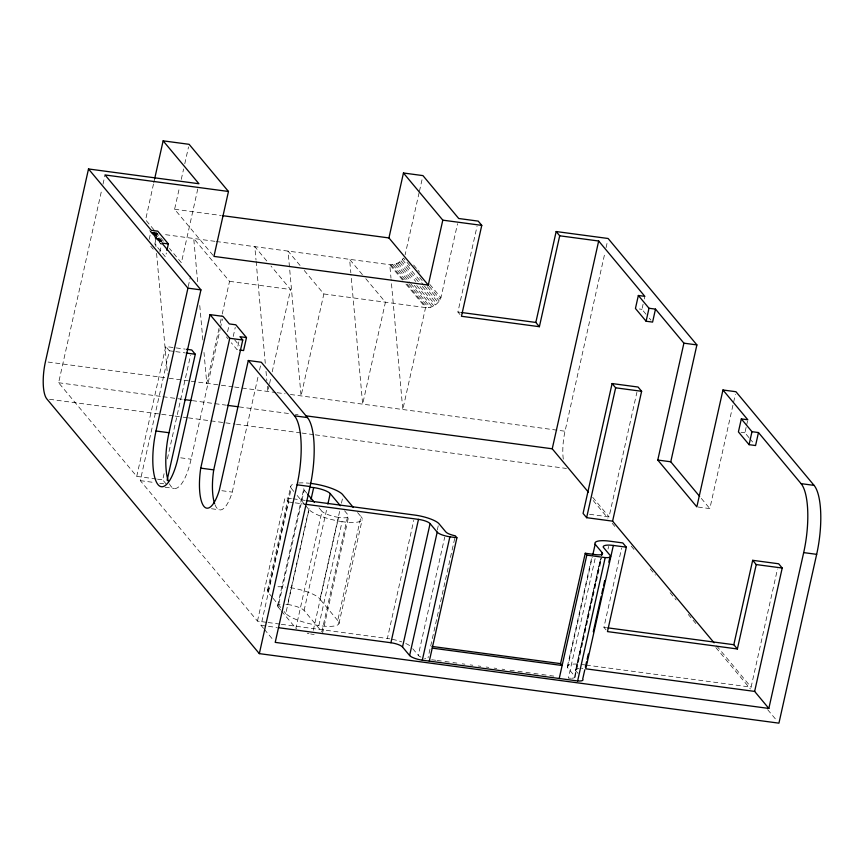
<?xml version="1.0" encoding="UTF-8"?>
<svg xmlns="http://www.w3.org/2000/svg" width="864" height="864" viewBox="0 0 864 864"><rect width="100%" height="100%" fill="white"/><g stroke="black" fill="none" stroke-linecap="round" stroke-linejoin="round"><path stroke-width="0.65" stroke-dasharray="4.32 3.24" d="M197.759 189.011L181.386 262.732L169.463 248.432M454.712 538.456L428.026 657.904M156.211 478.991L136.728 476.377L58.612 382.741L101.822 189.421M103 184.162L105.052 174.96M153.49 184.01L145.606 219.834L154.98 231.066M153.781 182.704L154.656 178.783M149.18 239.382L150.93 231.595M157.129 233.755L154.807 244.145L165.456 256.921L166.331 253.022M159.84 252.148L161.287 245.657M213.084 255.377L174.604 209.25L179.539 187.175M181.278 179.377L183.6 168.988M184.766 163.793L188.536 146.912M136.728 476.377L165.758 346.518L174.852 347.738M266.738 622.339L257.461 621.097L140.281 480.632L169.312 350.773L165.758 346.518M188.233 286.578L190.566 276.124M166.266 484.11L162.713 479.855L164.182 473.299M167.4 458.87L190.566 355.244M219.024 328.396L206.766 383.303L203.99 352.458M220.19 323.168L221.94 315.328M222.232 314.021L229.532 281.34L193.73 238.496L162.572 234.274M169.398 483.797A42.854 13.208 -82.4 0 0 191.095 459.216L220.093 329.476M220.385 328.158L222.437 318.989M227.599 331.722L228.755 326.527M233.215 336.485L235.256 327.402M238.831 341.896L237.092 349.693L231.347 342.814M215.006 504.695A36.871 11.362 -82.4 0 0 232.265 492.102L258.368 375.354M259.535 370.116L261.004 363.55M269.266 384.923L267.808 391.457L267.332 386.1M269.568 383.616L271.026 377.082M272.192 371.855L290.606 289.505L270.994 266.036M304.247 270.486L323.849 293.954L301.061 395.906L288.047 251.1L300.834 266.404M257.461 621.097L285.044 497.729L291.665 498.614M267.538 590.296L290.758 486.41M272.257 597.326L268.024 592.261L291.244 488.376A29.992 7.765 12.6 0 1 294.581 483.646M263.52 628.355L261.014 625.352L288.587 501.984L285.044 497.729M277.69 605.47L303.815 488.603M280.649 610.027L278.111 606.982L304.236 490.104A13.608 3.521 12.6 0 1 305.478 487.588M344.596 510.818L347.976 514.868L321.851 631.746L304.096 610.459A13.943 3.607 12.6 0 0 287.55 604.465L309.571 505.98M357.577 512.557L360.968 516.607L337.738 620.492A26.125 6.761 12.6 0 1 318.859 625.536A29.236 7.571 12.6 0 1 285.779 613.537L308.999 509.652L305.618 505.602M296.546 628.841A15.023 3.888 12.6 0 1 295.866 628.268L321.991 511.391L316.926 505.31M304.096 610.459L326.992 508.032M337.738 620.492L319.982 599.216L339.682 511.099M341.442 503.215L342.911 496.638M313.286 630.32L338.537 517.385A12.798 3.316 12.6 0 0 347.976 514.868M318.859 625.536L342.09 521.64A26.125 6.761 12.6 0 0 360.968 516.607M419.126 192.672L405.119 254.815M419.418 191.365L422.356 178.232M322.553 633.334L348.667 516.456M338.936 623.614L362.167 519.728M323.849 293.954L425.574 307.573C432.14 308.416 438.696 303.836 440.91 297.713L457.564 223.7M460.026 314.572L457.898 312.012L477.036 226.379M281.318 624.294L387.364 638.474L413.77 520.366M437.292 530.032L438.761 523.465M420.984 657.115A9.655 2.495 12.6 0 1 418.284 655.344L444.69 537.235M563.296 459.119A29.743 9.158 -82.4 0 1 565.034 431.233L604.897 252.914M606.064 247.676L607.532 241.121M646.034 314.248L641.941 309.334L643.097 304.139M644.263 298.944L644.836 296.352M567.421 666.274L591.764 557.345M571.601 678.24A10.076 2.614 12.6 0 0 574.69 676.145L567.583 667.634L592.229 557.388M595.102 558.641L568.404 678.067A10.076 2.614 12.6 0 0 570.618 678.229M589.561 514.285L609.044 516.899L636.908 392.278M575.629 670.054L600.566 558.5M577.984 673.315L575.618 670.475L600.556 558.922M574.69 676.145L601.085 558.036M574.981 677.203L601.668 557.777M608.029 549.061L608.623 546.437M606.042 629.888L603.914 627.329L621.626 548.122M698.134 507.038L709.83 508.604L735.361 394.351M749.012 437.681L744.919 432.767L746.366 426.276M746.658 424.98L747.533 421.081M586.202 665.086L751.086 687.15L777.492 569.03M216.302 241.51L389.772 264.708C395.107 265.334 400.475 262.451 403.456 258.077L410.27 266.252M174.604 209.25L221.195 215.482M214.974 241.326L193.73 238.496L197.834 284.083M639.338 308.988L641.941 309.334M229.532 281.34L290.606 289.505M457.898 312.012L460.534 312.368M176.148 347.911L185.242 349.121M169.312 350.773L174.506 351.464M175.802 351.637L184.896 352.858M741.02 432.248L744.919 432.767M48.092 362.048L166.46 377.903M169.085 378.259L189.875 381.035M191.171 381.208L220.028 385.074M221.357 385.247L233.302 386.845M234.63 387.029L275.789 392.526M277.117 392.71L285.098 393.768M290.423 394.481L565.034 431.233M58.612 382.741L161.611 396.522M162.95 396.706L183.017 399.384M192.38 400.637L225.828 405.119M239.198 406.901L290.034 413.705M295.391 414.428L298.058 414.785M49.496 399.276L160.369 414.115M161.708 414.288L173.729 415.897M175.057 416.081L181.742 416.966M183.071 417.15L187.088 417.69M188.417 417.863L224.489 422.69M225.817 422.874L235.17 424.116M236.509 424.3L300.618 432.875M301.957 433.058L313.978 434.668M315.317 434.851L566.438 468.45M180.706 457.823L191.095 459.216M157.518 479.164L162.713 479.855M292.993 498.787L304.927 500.386M221.875 490.709L232.265 492.102M140.281 480.632L154.57 482.544M159.764 483.246L163.663 483.764M288.587 501.984L293.89 502.697M295.218 502.87L304.495 504.112M165.089 487.21L174.182 488.419M211.453 508.734L219.251 509.782M603.914 627.329L606.571 627.685M268.067 622.512L280.001 624.11M582.217 664.556L584.874 664.913M261.014 625.352L276.923 627.48M431.708 659.729L435.694 660.258M437.011 660.442L443.653 661.327M444.982 661.511L451.613 662.396M452.941 662.58L456.926 663.109M462.229 663.822L464.886 664.178M470.2 664.891L472.846 665.248M478.159 665.96L480.816 666.317M486.119 667.03L488.776 667.386M494.078 668.099L496.735 668.455M502.049 669.168L504.695 669.524M510.008 670.237L516.64 671.123M517.968 671.306L524.61 672.192M525.938 672.376L532.57 673.261M533.898 673.434L540.529 674.33M541.858 674.503L548.5 675.4M549.828 675.572L553.802 676.112M157.378 233.572L151.524 231.833L160.898 243.065M649.307 318.179L650.948 320.144M749.833 438.664L753.926 443.578M701.33 498.42L709.83 508.604M413.64 265.032L417.042 269.114M417.895 270.14L419.602 272.182M429.829 284.44L440.91 297.713M429.095 286.114L440.176 299.387M419.645 277.484L422.194 280.552M427.313 286.686L439.236 300.985M402.322 259.556L423.63 285.088M424.472 286.114L438.113 302.454M401.015 260.885L418.91 282.334M422.323 286.416L436.806 303.782M399.568 262.051L415.757 281.459M420.012 286.567L435.359 304.949M397.98 263.034L412.474 280.4M416.729 285.498L433.771 305.932M592.693 497.286L609.044 516.899M716.677 645.905L751.086 687.15M396.306 263.812L410.789 281.178M414.202 285.26L432.097 306.709M593.212 500.548L607.9 518.152M612.22 523.325L614.812 526.435M631.217 546.102L634.673 550.249M650.225 568.879L655.409 575.1M670.097 592.693L676.134 599.951M688.23 614.444L696.87 624.791M715.878 647.579L750.427 688.986M767.696 709.7L777.2 721.084M394.556 264.373L409.892 282.766M410.746 283.781L430.348 307.282M392.764 264.719L408.1 283.1M408.953 284.126L428.555 307.616M390.96 264.838L403.747 280.152M407.149 284.234L426.751 307.735M402.559 280.022L389.772 264.708L390.982 278.122M405.961 284.094L425.574 307.573L402.797 409.525L391.1 279.461M362.405 274.655L349.618 259.351L350.827 272.754M365.818 278.726L385.42 302.195L362.653 404.147L350.946 274.093M266.738 260.928L254.804 246.64L256.014 260.042M155.822 232.092L164.344 242.298M154.084 231.854L162.605 242.071M162.443 242.417L154.775 233.226L155.984 246.64M153.425 232.61L161.093 241.801M153.09 232.643L160.758 241.834M152.15 232.276L160.672 242.492M151.114 231.865L161.341 244.123M150.941 231.844L161.168 244.102M149.677 230.645L160.747 243.929M234.565 339.757L239.49 345.643M150.768 246.229L153.23 249.167M226.433 336.917L228.074 338.882M304.236 490.104L306.774 493.15M291.244 488.376L293.782 491.411M297.162 495.461L304.776 504.587M412.765 648.724L418.284 655.344M273.1 598.342L280.714 607.457M284.094 611.518L285.779 613.537M281.491 611.042L295.866 628.268M264.362 629.359L273.553 640.375M256.133 261.392L265.28 363.301M266.004 371.347L266.846 380.732M199.768 305.532L202.9 340.394M156.578 253.346L167.432 374.058M310.694 633.96A15.023 3.888 12.6 0 0 312.412 634.262A12.798 3.316 12.6 0 0 314.15 634.5M308.977 633.614A15.023 3.888 12.6 0 1 307.26 633.204M278.111 606.982A13.608 3.521 12.6 0 1 281.491 604.152M285.876 604.271A13.608 3.521 12.6 0 1 287.55 604.465M425.628 658.714A9.655 2.495 12.6 0 1 424.602 658.433M387.364 638.474A20.153 5.216 12.6 0 1 389.783 638.842M392.245 639.306A20.153 5.216 12.6 0 1 401.76 641.898M405.799 643.507A20.153 5.216 12.6 0 1 410.227 646.024M575.618 670.475A14.126 3.65 12.6 0 1 579.236 668.531M581.569 668.466A14.126 3.65 12.6 0 1 582.887 668.52M567.583 667.634A20.671 5.346 12.6 0 1 577.681 664.114M268.024 592.261A29.992 7.765 12.6 0 1 271.361 587.531M277.97 586.753A29.992 7.765 12.6 0 1 285.833 587.11M290.38 587.682A25.628 6.631 12.6 0 1 319.982 599.216M338.537 517.385A15.023 3.888 12.6 0 1 321.991 511.391M342.09 521.64A29.236 7.571 12.6 0 1 308.999 509.652M298.685 482.987A29.992 7.765 12.6 0 1 309.053 483.224"/><path stroke-width="1.3" d="M154.656 178.783L163.134 140.843L198.925 183.74L88.506 168.966L45.436 361.692A29.743 9.158 -82.4 0 0 46.829 398.92L259.33 653.627L778.928 723.157L816.664 554.342A55.102 16.978 -82.4 0 0 814.072 485.374L735.955 391.727L722.963 389.988L696.838 506.866L657.774 460.048L683.899 343.17L655.495 309.118L648.994 308.254L638.345 295.477L635.44 308.47L646.099 321.235L652.59 322.099L655.495 309.118M166.914 250.42L168.361 243.929L157.712 231.163L151.211 230.288L105.052 174.96L228.463 191.473L213.948 256.403L428.285 285.088L442.8 220.158L403.456 173.005L388.94 237.935L428.285 285.088M239.684 350.039L243.583 350.557L246.488 337.576L235.829 324.799L229.338 323.935L223.02 316.364L210.038 314.626L178.103 457.477A42.854 13.208 -82.4 0 1 158.026 484.639A42.854 13.208 -82.4 0 1 156.006 430.996L187.942 288.144L88.506 168.966M168.469 481.572A42.854 13.208 -82.4 0 1 168.998 432.734L200.934 289.883L161.87 243.065L168.361 243.929M167.141 480.179L195.286 354.251L191.743 349.996L186.538 349.294M758.473 432.551L755.568 445.543L749.077 444.668L738.418 431.903L741.323 418.91L751.972 431.687L758.473 432.551L801.079 483.635A55.102 16.978 -82.4 0 1 803.682 552.604L768.841 708.437L275.216 642.373L310.057 486.54A55.102 16.978 -82.4 0 0 307.454 417.571L261.295 362.243L248.303 360.504L219.283 490.363A36.871 11.362 -82.4 0 1 203.947 506.38A36.871 11.362 -82.4 0 1 200.74 468.137L229.759 338.278L210.038 314.626M214.607 503.593A36.871 11.362 -82.4 0 1 213.721 469.876L242.752 340.016L239.987 336.701L246.488 337.576M259.33 653.627L297.065 484.801A55.102 16.978 -82.4 0 0 294.473 415.832L248.303 360.504M311.04 499.414L313.675 487.588A13.608 3.521 12.6 0 0 310.414 487.274M327.866 504.09L330.221 493.582A13.943 3.607 12.6 0 0 313.675 487.588M403.456 173.005L422.939 175.608L458.73 218.506L478.213 221.119L481.766 225.374L461.452 316.278L539.384 326.7L559.71 235.796L556.157 231.541L535.831 322.445L539.384 326.7M584.777 669.805L582.714 678.985A9.817 2.538 12.6 0 1 577.627 680.951L422.302 660.172A10.778 2.786 12.6 0 1 409.612 655.517L402.516 646.996A9.601 2.484 12.6 0 0 390.917 642.74L418.489 519.372L305.824 504.295M402.516 646.996L430.088 523.627A9.601 2.484 12.6 0 0 418.489 519.372M409.612 655.517L437.195 532.148L430.088 523.627M422.302 660.172L449.885 536.803A10.778 2.786 12.6 0 1 437.195 532.148M429.322 661.111L456.905 537.743L455.306 535.82A9.655 2.495 12.6 0 1 445.856 531.976L438.761 523.465A20.153 5.216 12.6 0 0 414.947 515.106L306.245 500.569M588.384 492.134L552.236 448.794L598.676 241.013L559.71 235.796M612.598 521.154L641.628 391.295L638.075 387.04L612.101 383.562L583.07 513.421L586.624 517.676L612.598 521.154L714.096 642.816M586.624 517.676L615.643 387.817L612.101 383.562M432.227 648.119L562.129 665.507L560.574 663.638L585.252 553.262L595.976 554.699A10.076 2.614 12.6 0 0 602.262 552.776L595.156 544.266A20.671 5.346 12.6 0 1 609.79 541.188L622.782 542.927L626.335 547.182L607.468 631.595L737.37 648.972L756.238 564.559L752.684 560.304L733.817 644.717L737.37 648.972M559.224 678.488L586.807 555.12L585.252 553.262M592.812 554.764L595.156 544.266M646.099 321.235L648.994 308.254M601.679 555.401L602.262 552.776M577.627 680.951L605.2 557.582A9.817 2.538 12.6 0 0 610.297 555.617L603.191 547.106A14.126 3.65 12.6 0 1 613.343 545.443L626.335 547.182M585.36 667.181L586.537 661.921M587.12 659.297L588.298 654.048M593.276 631.735L601.204 596.3M601.787 593.676L602.964 588.427M603.547 585.803L604.724 580.554M608.828 562.183L610.006 556.934M613.343 545.443L585.77 668.812L754.639 691.405L768.841 708.437M699.635 496.39L670.766 461.786L696.892 344.909L608.116 238.496L556.157 231.541M749.077 444.668L751.972 431.687M754.639 691.405L782.212 568.037L778.669 563.782L752.684 560.304M163.134 140.843L189.119 144.32L228.463 191.473M442.8 220.158L481.766 225.374M222.534 215.665L388.94 237.935M638.345 295.477L644.836 296.352L598.676 241.013M461.862 312.552L535.831 322.445M683.899 343.17L696.892 344.909M187.942 288.144L200.934 289.883M615.643 387.817L641.628 391.295M229.759 338.278L242.752 340.016M741.323 418.91L747.814 419.785L722.963 389.988M186.192 353.03L195.286 354.251M657.774 460.048L670.766 461.786M184.356 399.568L191.041 400.464M227.167 405.292L237.87 406.728M306.094 415.854L552.236 448.794M294.473 415.832L307.454 417.571M801.079 483.635L814.072 485.374M156.006 430.996L168.998 432.734M200.74 468.137L213.721 469.876M297.065 484.801L310.057 486.54M803.682 552.604L816.664 554.342M756.238 564.559L782.212 568.037M449.885 536.803L456.905 537.743M586.807 555.12L605.2 557.582M607.889 627.869L733.817 644.717M432 646.434L560.574 663.638M278.251 627.664L390.917 642.74M353.354 507.481L343.213 495.32A25.628 6.631 12.6 0 0 310.122 483.332M330.221 493.582L340.362 505.742M307.616 494.165L314.388 502.265"/></g></svg>
